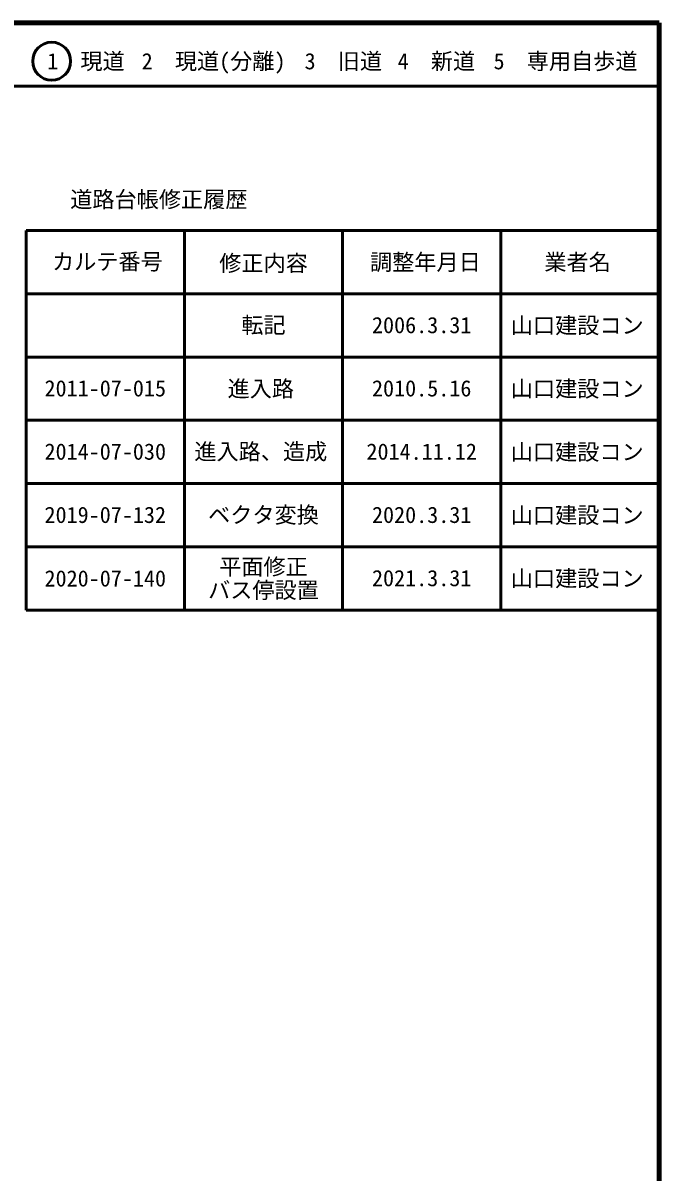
# Model space of a CAD drawing. Units: millimetres on the paper, enlarged 1000 times. Extents: x 40000 to 680000, y 20000 to 380000.
# Drawn here: x 579500 to 680000, y 198357 to 380000 of the extents above; entities that cross this region are included whole.
import ezdxf
from ezdxf.enums import TextEntityAlignment as Align

# ---------------------------------------------------------------- set-up
doc = ezdxf.new("R2010")
doc.units = ezdxf.units.MM
doc.header["$LTSCALE"] = 1000
for name, color, linetype, lineweight in [('M-TTL', 2, 'Continuous', 140), ('M-TTL-FRAM', 2, 'Continuous', 50), ('M-TTL-LINE', 7, 'Continuous', 50)]:
    doc.layers.add(name, color=color, linetype=linetype, lineweight=lineweight)
doc.layers.add('M-TTL-TXT', color=7, linetype='Continuous')
doc.styles.add('ＭＳ ゴシック', font='')
doc.styles.get('ＭＳ ゴシック').set_extended_font_data('MS Gothic')

msp = doc.modelspace()

# ---------------------------------------------------------------- linework, layer by layer
at = {"layer": 'M-TTL'}
for p, q in [((680000, 380000), (40000, 380000)), ((680000, 20000), (680000, 380000))]:
    msp.add_line(p, q, dxfattribs=at)
at = {"layer": 'M-TTL-FRAM'}
for p, q in [((580000, 347197), (580000, 287197)), ((580000, 347197), (680000, 347197)), ((580000, 287197), (680000, 287197))]:
    msp.add_line(p, q, dxfattribs=at)
at = {"layer": 'M-TTL-LINE'}
for p, q in [((40000, 370000), (680000, 370000)), ((605000, 347197), (605000, 287197)), ((630000, 347197), (630000, 287197)), ((655000, 347197), (655000, 287197)), ((580000, 337197), (680000, 337197)), ((580000, 327197), (680000, 327197)), ((580000, 317197), (680000, 317197)), ((580000, 307197), (680000, 307197)), ((580000, 297197), (680000, 297197))]:
    msp.add_line(p, q, dxfattribs=at)
msp.add_circle((584031, 373958), 3000, dxfattribs=at)

# ---------------------------------------------------------------- texts
at = {"layer": 'M-TTL-TXT', "style": 'ＭＳ ゴシック'}
for s, p in [('1\u3000現道', (589448, 373958)), ('2\u3000現道(分離)', (609619, 373958)), ('3\u3000旧道', (630121, 373958)), ('4\u3000新道', (644824, 373958)), ('5\u3000専用自歩道', (665228, 373958)), ('道路台帳修正履歴', (600968, 352113)), ('カルテ番号', (592839, 342277)), ('修正内容', (617509, 342023)), ('調整年月日', (643089, 342197)), ('業者名', (667134, 342197)), ('転記', (617500, 332245)), ('2006.3.31', (642500, 332245)), ('山口建設コン', (667077, 332189)), ('2011-07-015', (592500, 322245)), ('進入路', (617077, 322189)), ('2010.5.16', (642500, 322245)), ('山口建設コン', (667077, 322189)), ('2014-07-030', (592500, 312245)), ('進入路、造成', (617077, 312245)), ('2014.11.12', (642500, 312245)), ('山口建設コン', (667077, 312189)), ('2019-07-132', (592500, 302245)), ('ベクタ変換', (617500, 302245)), ('2020.3.31', (642500, 302245)), ('山口建設コン', (667077, 302189)), ('平面修正', (617500, 294047)), ('2020-07-140', (592500, 292197)), ('2021.3.31', (642500, 292245)), ('山口建設コン', (667077, 292189)), ('バス停設置', (617500, 290347))]:
    msp.add_text(s, height=2566, dxfattribs=at).set_placement(p, align=Align.MIDDLE_CENTER)

doc.saveas('drawing.dxf')
